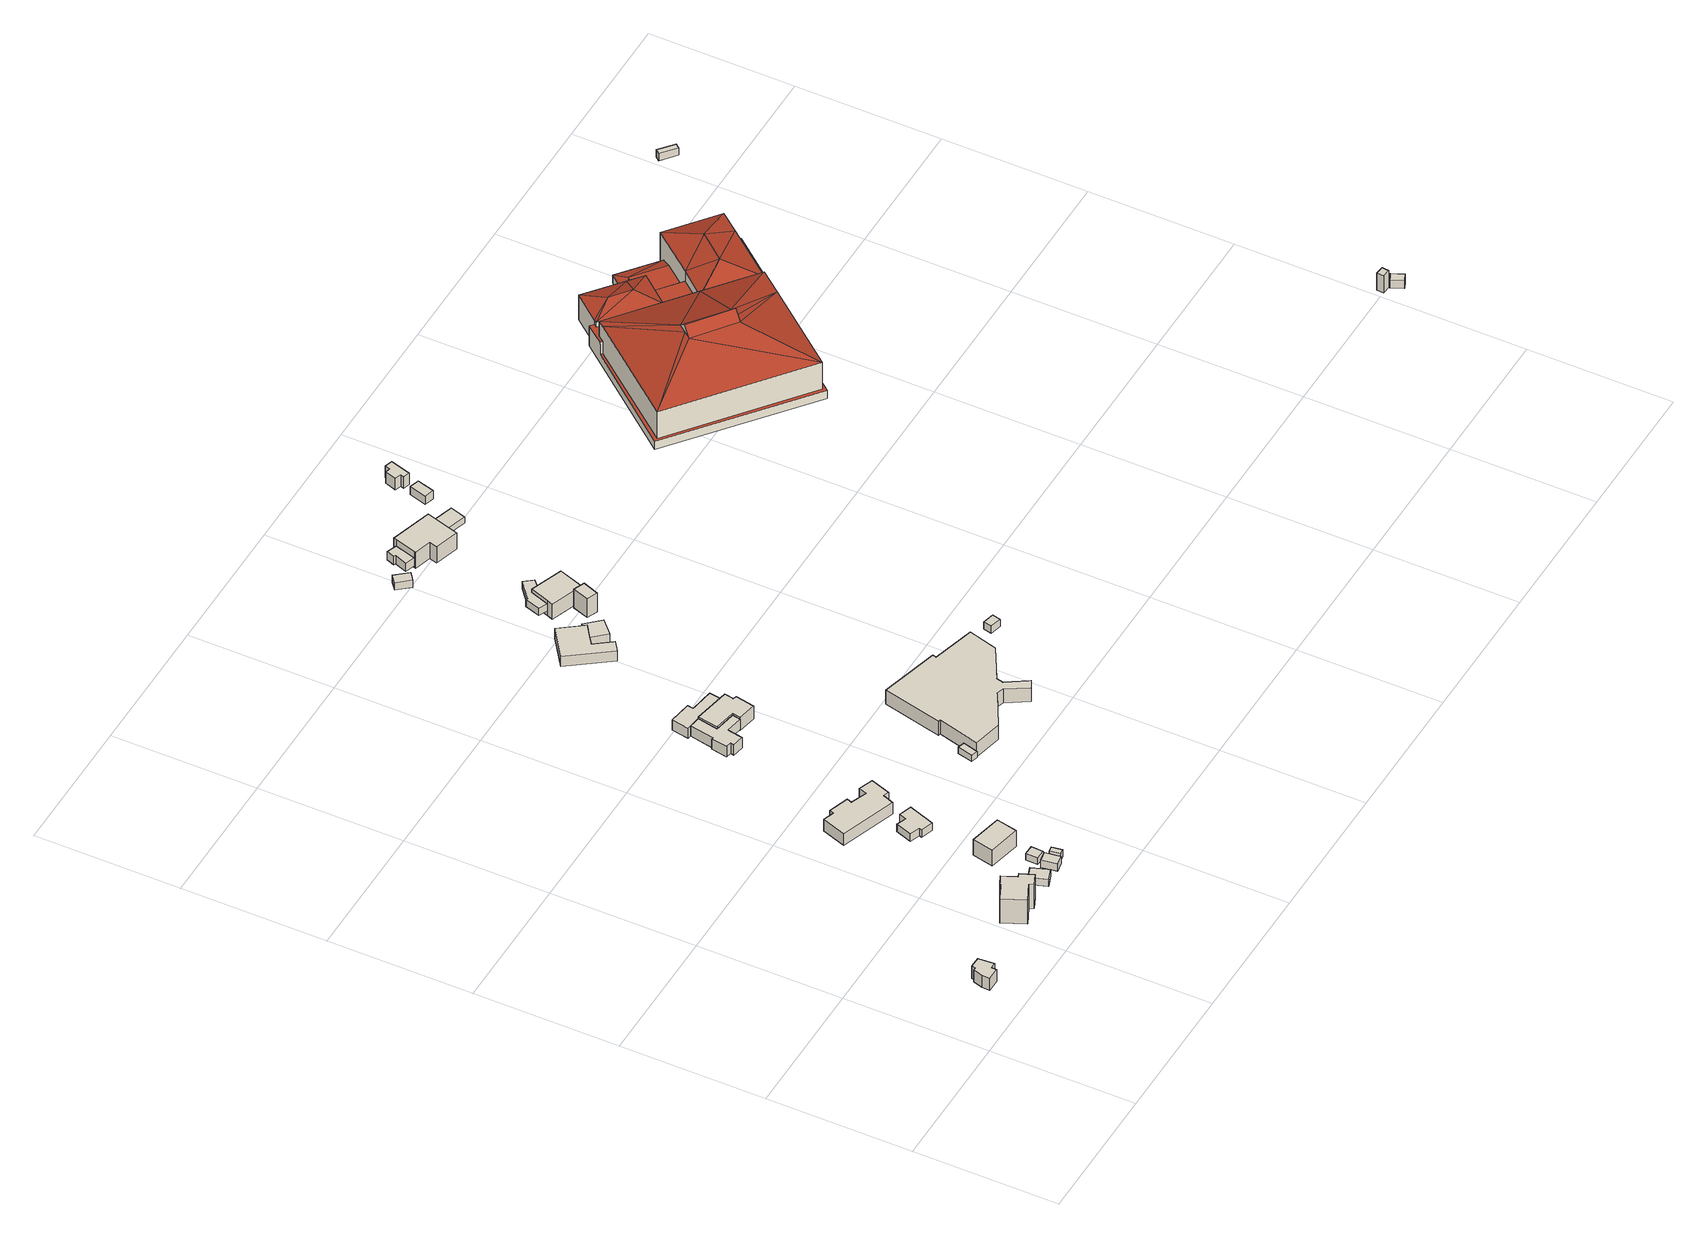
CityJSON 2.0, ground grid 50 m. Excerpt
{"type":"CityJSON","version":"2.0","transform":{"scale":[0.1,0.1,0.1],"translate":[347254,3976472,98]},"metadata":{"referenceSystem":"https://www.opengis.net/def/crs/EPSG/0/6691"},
"CityObjects":{
"building1":{"type":"Building","attributes":{"measuredHeight":5.5},"geometry":[{"type":"Solid","lod":"1","boundaries":[[[[0,1,2,3,4,5,6,7,8]],[[7,9,10,8]],[[6,11,9,7]],[[5,12,11,6]],[[4,13,12,5]],[[3,14,13,4]],[[2,15,14,3]],[[1,16,15,2]],[[0,17,16,1]],[[8,10,17,0]],[[9,11,12,13,14,15,16,17,10]]]]}]},
"building2":{"type":"Building","attributes":{"measuredHeight":10},"geometry":[{"type":"Solid","lod":"1","boundaries":[[[[18,19,20,21,22,23,24,25,26,27]],[[26,28,29,27]],[[25,30,28,26]],[[24,31,30,25]],[[23,32,31,24]],[[22,33,32,23]],[[21,34,33,22]],[[20,35,34,21]],[[19,36,35,20]],[[18,37,36,19]],[[27,29,37,18]],[[28,30,31,32,33,34,35,36,37,29]]]]}]},
"building3":{"type":"Building","attributes":{"measuredHeight":2.9},"geometry":[{"type":"Solid","lod":"1","boundaries":[[[[38,39,40,41]],[[40,42,43,41]],[[39,44,42,40]],[[38,45,44,39]],[[41,43,45,38]],[[42,44,45,43]]]]}]},
"building4":{"type":"Building","attributes":{"measuredHeight":3},"geometry":[{"type":"Solid","lod":"1","boundaries":[[[[46,47,48,49]],[[48,50,51,49]],[[47,52,50,48]],[[46,53,52,47]],[[49,51,53,46]],[[50,52,53,51]]]]}]},
"building5":{"type":"Building","attributes":{"measuredHeight":2.8},"geometry":[{"type":"Solid","lod":"1","boundaries":[[[[54,55,56,57]],[[56,58,59,57]],[[55,60,58,56]],[[54,61,60,55]],[[57,59,61,54]],[[58,60,61,59]]]]}]},
"building6":{"type":"Building","attributes":{"measuredHeight":7.8},"geometry":[{"type":"Solid","lod":"1","boundaries":[[[[62,63,64,65]],[[64,66,67,65]],[[63,68,66,64]],[[62,69,68,63]],[[65,67,69,62]],[[66,68,69,67]]]]}]},
"building7":{"type":"Building","attributes":{"measuredHeight":3},"geometry":[{"type":"Solid","lod":"1","boundaries":[[[[70,71,72,73]],[[72,74,75,73]],[[71,76,74,72]],[[70,77,76,71]],[[73,75,77,70]],[[74,76,77,75]]]]}]},
"building8":{"type":"Building","attributes":{"measuredHeight":3.1},"geometry":[{"type":"Solid","lod":"1","boundaries":[[[[78,79,80,81,82,83,84,85]],[[84,86,87,85]],[[83,88,86,84]],[[82,89,88,83]],[[81,90,89,82]],[[80,91,90,81]],[[79,92,91,80]],[[78,93,92,79]],[[85,87,93,78]],[[86,88,89,90,91,92,93,87]]]]}]},
"building9":{"type":"Building","attributes":{"measuredHeight":6.1},"geometry":[{"type":"Solid","lod":"1","boundaries":[[[[94,95,96,97,98,99,100,101,102,103,104,105]],[[104,106,107,105]],[[103,108,106,104]],[[102,109,108,103]],[[101,110,109,102]],[[100,111,110,101]],[[99,112,111,100]],[[98,113,112,99]],[[97,114,113,98]],[[96,115,114,97]],[[95,116,115,96]],[[94,117,116,95]],[[105,107,117,94]],[[106,108,109,110,111,112,113,114,115,116,117,107]]]]}]},
"building10":{"type":"Building","attributes":{"measuredHeight":5.3},"geometry":[{"type":"Solid","lod":"1","boundaries":[[[[118,119,120,121,122,123,124,125,126,127,128,129]],[[128,130,131,129]],[[127,132,130,128]],[[126,133,132,127]],[[125,134,133,126]],[[124,135,134,125]],[[123,136,135,124]],[[122,137,136,123]],[[121,138,137,122]],[[120,139,138,121]],[[119,140,139,120]],[[118,141,140,119]],[[129,131,141,118]],[[130,132,133,134,135,136,137,138,139,140,141,131]]]]}]},
"building11":{"type":"Building","attributes":{"measuredHeight":7.3},"geometry":[{"type":"Solid","lod":"1","boundaries":[[[[142,143,144,145,146,147,148,149]],[[148,150,151,149]],[[147,152,150,148]],[[146,153,152,147]],[[145,154,153,146]],[[144,155,154,145]],[[143,156,155,144]],[[142,157,156,143]],[[149,151,157,142]],[[150,152,153,154,155,156,157,151]]]]}]},
"building12":{"type":"Building","attributes":{"measuredHeight":5.4},"geometry":[{"type":"Solid","lod":"1","boundaries":[[[[158,159,160,161,162,163]],[[162,164,165,163]],[[161,166,164,162]],[[160,167,166,161]],[[159,168,167,160]],[[158,169,168,159]],[[163,165,169,158]],[[164,166,167,168,169,165]]]]}]},
"building13":{"type":"Building","attributes":{"measuredHeight":2.6},"geometry":[{"type":"Solid","lod":"1","boundaries":[[[[170,171,172,173]],[[172,174,175,173]],[[171,176,174,172]],[[170,177,176,171]],[[173,175,177,170]],[[174,176,177,175]]]]}]},
"building14":{"type":"Building","attributes":{"measuredHeight":4.1},"geometry":[{"type":"Solid","lod":"1","boundaries":[[[[178,179,180,181,182,183,184,185]],[[184,186,187,185]],[[183,188,186,184]],[[182,189,188,183]],[[181,190,189,182]],[[180,191,190,181]],[[179,192,191,180]],[[178,193,192,179]],[[185,187,193,178]],[[186,188,189,190,191,192,193,187]]]]}]},
"building15":{"type":"Building","attributes":{"measuredHeight":7.8},"geometry":[{"type":"Solid","lod":"1","boundaries":[[[[194,195,196,197,198,199,200,201,202,203,204,205,206,207,208]],[[207,209,210,208]],[[206,211,209,207]],[[205,212,211,206]],[[204,213,212,205]],[[203,214,213,204]],[[202,215,214,203]],[[201,216,215,202]],[[200,217,216,201]],[[199,218,217,200]],[[198,219,218,199]],[[197,220,219,198]],[[196,221,220,197]],[[195,222,221,196]],[[194,223,222,195]],[[208,210,223,194]],[[209,211,212,213,214,215,216,217,218,219,220,221,222,223,210]]]]}]},
"building16":{"type":"Building","attributes":{"measuredHeight":3.8},"geometry":[{"type":"Solid","lod":"1","boundaries":[[[[224,225,226,227,228,229]],[[228,230,231,229]],[[227,232,230,228]],[[226,233,232,227]],[[225,234,233,226]],[[224,235,234,225]],[[229,231,235,224]],[[230,232,233,234,235,231]]]]}]},
"building17":{"type":"Building","attributes":{"measuredHeight":2.9},"geometry":[{"type":"Solid","lod":"1","boundaries":[[[[236,237,238,239,240,241,242,243]],[[242,244,245,243]],[[241,246,244,242]],[[240,247,246,241]],[[239,248,247,240]],[[238,249,248,239]],[[237,250,249,238]],[[236,251,250,237]],[[243,245,251,236]],[[244,246,247,248,249,250,251,245]]]]}]},
"building18":{"type":"Building","attributes":{"measuredHeight":7.8},"geometry":[{"type":"Solid","lod":"1","boundaries":[[[[252,253,254,255]],[[254,256,257,255]],[[253,258,256,254]],[[252,259,258,253]],[[255,257,259,252]],[[256,258,259,257]]]]}]},
"building19":{"type":"Building","attributes":{"measuredHeight":3},"geometry":[{"type":"Solid","lod":"1","boundaries":[[[[260,261,262,263]],[[262,264,265,263]],[[261,266,264,262]],[[260,267,266,261]],[[263,265,267,260]],[[264,266,267,265]]]]}]},
"building20":{"type":"Building","attributes":{"measuredHeight":7.5},"geometry":[{"type":"Solid","lod":"1","boundaries":[[[[268,269,270,271,272,273]],[[272,274,275,273]],[[271,276,274,272]],[[270,277,276,271]],[[269,278,277,270]],[[268,279,278,269]],[[273,275,279,268]],[[274,276,277,278,279,275]]]]}]},
"building21":{"type":"Building","attributes":{"measuredHeight":3.5},"geometry":[{"type":"Solid","lod":"1","boundaries":[[[[280,281,282,283,284,285]],[[284,286,287,285]],[[283,288,286,284]],[[282,289,288,283]],[[281,290,289,282]],[[280,291,290,281]],[[285,287,291,280]],[[286,288,289,290,291,287]]]]}]},
"building22":{"type":"Building","attributes":{"measuredHeight":3},"geometry":[{"type":"Solid","lod":"1","boundaries":[[[[292,293,294,295]],[[294,296,297,295]],[[293,298,296,294]],[[292,299,298,293]],[[295,297,299,292]],[[296,298,299,297]]]]}]},
"building23":{"type":"Building","attributes":{"measuredHeight":9.2},"geometry":[{"type":"Solid","lod":"1","boundaries":[[[[300,301,302,303,304,305,306,307]],[[306,308,309,307]],[[305,310,308,306]],[[304,311,310,305]],[[303,312,311,304]],[[302,313,312,303]],[[301,314,313,302]],[[300,315,314,301]],[[307,309,315,300]],[[308,310,311,312,313,314,315,309]]]]}]},
"building24":{"type":"Building","attributes":{"measuredHeight":2.5},"geometry":[{"type":"Solid","lod":"1","boundaries":[[[[316,317,318,319]],[[318,320,321,319]],[[317,322,320,318]],[[316,323,322,317]],[[319,321,323,316]],[[320,322,323,321]]]]}]},
"building25":{"type":"Building","attributes":{"measuredHeight":3.4},"geometry":[{"type":"Solid","lod":"1","boundaries":[[[[324,325,326,327]],[[326,328,329,327]],[[325,330,328,326]],[[324,331,330,325]],[[327,329,331,324]],[[328,330,331,329]]]]}]},
"building26":{"type":"Building","attributes":{"measuredHeight":4.6},"geometry":[{"type":"Solid","lod":"1","boundaries":[[[[332,333,334,335,336,337,338,339]],[[338,340,341,339]],[[337,342,340,338]],[[336,343,342,337]],[[335,344,343,336]],[[334,345,344,335]],[[333,346,345,334]],[[332,347,346,333]],[[339,341,347,332]],[[340,342,343,344,345,346,347,341]]]]}]},
"building27":{"type":"Building","attributes":{"name":"毛呂山総合公園体育館","measuredHeight":24.9},"geometry":[{"type":"MultiSurface","lod":"2","boundaries":[[[348,349,350,351,352,353,354,355,356,357,358,359,360,361,362,363,364,365]],[[366,367,368]],[[368,367,369]],[[370,371,366]],[[371,367,366]],[[372,371,370]],[[373,371,372]],[[369,367,373]],[[373,367,371]],[[374,375,376]],[[377,375,374]],[[378,379,377]],[[379,375,377]],[[380,379,378]],[[381,379,380]],[[376,375,381]],[[381,375,379]],[[382,383,384,385,386,387]],[[383,382,388]],[[383,388,389]],[[383,389,390]],[[383,390,384]],[[391,392,393]],[[394,395,392]],[[394,392,391]],[[396,393,397]],[[396,391,393]],[[398,397,399]],[[400,396,397]],[[400,397,398]],[[398,399,401]],[[402,401,403]],[[402,398,401]],[[402,403,395]],[[394,402,395]],[[404,405,391,396]],[[405,404,398,402]],[[406,407,408,409,410,411,412,413]],[[414,415,416,417,418,419,420,421,422,423]],[[424,425,426,427,428]],[[429,430,431,432]],[[356,355,368,369]],[[433,434,421,376,381,422]],[[386,435,436,387]],[[413,393,392,406]],[[416,415,408,407]],[[437,438,418,417]],[[427,426,412,411]],[[363,428,427,411,364]],[[348,365,410,409]],[[362,361,432,431,439]],[[419,366,368,355,354,388,382,387]],[[387,436,438,418,370,366,419]],[[376,421,434,435,386,385,374]],[[378,377,374,385,384,390,352,351]],[[350,440,423,380,378,351]],[[440,433,422,381,380,423]],[[354,353,389,388]],[[353,352,390,389]],[[372,370,418,438,437,417,403,401,399]],[[420,386,435,434,421]],[[434,433,422,421]],[[433,440,423,422]],[[349,414,423,440,350]],[[409,408,415,414,349,348]],[[407,437,417,416]],[[418,438,436,387,419]],[[386,420,419,387,436,435]],[[441,425,424,358,357]],[[441,412,426,425]],[[365,364,411,410]],[[361,360,429,432]],[[359,442,430,429,360]],[[439,431,430,442]],[[406,392,395,403,417,416,407]],[[369,373,372,399,397,393,413,412,441,357,356]],[[359,358,424,428,363,362,439,442]],[[394,391,405,402]],[[400,398,404,396]]],"semantics":{"surfaces":[{"type":"GroundSurface"},{"type":"RoofSurface"},{"type":"WallSurface"}],"values":[0,1,1,1,1,1,1,1,1,1,1,1,1,1,1,1,1,1,1,1,1,1,1,1,1,1,1,1,1,1,1,1,1,1,1,1,1,1,1,1,1,2,2,2,2,2,2,2,2,2,2,2,2,2,2,2,2,2,2,2,2,2,2,2,2,2,2,2,2,2,2,2,2,2,2,2,2,2,2]}}]},
"building28":{"type":"Building","attributes":{"measuredHeight":7},"geometry":[{"type":"Solid","lod":"1","boundaries":[[[[443,444,445,446]],[[445,447,448,446]],[[444,449,447,445]],[[443,450,449,444]],[[446,448,450,443]],[[447,449,450,448]]]]}]},
"building29":{"type":"Building","attributes":{"measuredHeight":3.3},"geometry":[{"type":"Solid","lod":"1","boundaries":[[[[451,452,453,454]],[[453,455,456,454]],[[452,457,455,453]],[[451,458,457,452]],[[454,456,458,451]],[[455,457,458,456]]]]}]},
"building30":{"type":"Building","attributes":{"measuredHeight":3},"geometry":[{"type":"Solid","lod":"1","boundaries":[[[[459,460,461,462]],[[461,463,464,462]],[[460,465,463,461]],[[459,466,465,460]],[[462,464,466,459]],[[463,465,466,464]]]]}]}
},
"vertices":[
[20,63,254],[30,63,254],[31,76,254],[70,75,254],[74,20,254],[54,19,254],[53,2,254],[9,2,254],[10,28,254],[9,2,304],[10,28,304],[53,2,304],[54,19,304],[74,20,304],[70,75,304],[31,76,304],[30,63,304],[20,63,304],
[441,191,152],[440,194,152],[474,210,152],[496,161,152],[508,166,152],[528,120,152],[487,102,152],[480,116,152],[418,88,152],[383,165,152],[418,88,252],[383,165,252],[480,116,252],[487,102,252],[528,120,252],[508,166,252],[496,161,252],[474,210,252],[440,194,252],[441,191,252],
[643,198,123],[665,139,123],[622,123,123],[600,183,123],[622,123,151],[600,183,151],[665,139,151],[643,198,151],
[754,207,88],[762,153,88],[727,147,88],[718,201,88],[727,147,118],[718,201,118],[762,153,118],[754,207,118],
[763,256,85],[761,215,85],[728,216,85],[729,257,85],[728,216,113],[729,257,113],[761,215,113],[763,256,113],
[772,312,82],[661,336,82],[677,409,82],[788,385,82],[677,409,147],[788,385,147],[661,336,147],[772,312,147],
[786,201,86],[792,164,86],[774,161,86],[768,198,86],[774,161,116],[768,198,116],[792,164,116],[786,201,116],
[746,659,84],[714,568,84],[672,583,84],[675,592,84],[640,605,84],[660,661,84],[693,649,84],[702,674,84],[693,649,115],[702,674,115],[660,661,115],[640,605,115],[675,592,115],[672,583,115],[714,568,115],[746,659,115],
[669,835,88],[663,818,88],[718,797,88],[728,825,88],[777,807,88],[753,738,88],[734,745,88],[719,706,88],[527,773,88],[556,857,88],[595,844,88],[600,859,88],[595,844,135],[600,859,135],[556,857,135],[527,773,135],[719,706,135],[734,745,135],[753,738,135],[777,807,135],[728,825,135],[718,797,135],[663,818,135],[669,835,135],
[789,1343,62],[865,1329,62],[859,1300,62],[800,1311,62],[790,1257,62],[750,1265,62],[753,1277,62],[733,1281,62],[743,1337,62],[748,1335,62],[764,1420,62],[803,1414,62],[764,1420,105],[803,1414,105],[748,1335,105],[743,1337,105],[733,1281,105],[753,1277,105],[750,1265,105],[790,1257,105],[800,1311,105],[859,1300,105],[865,1329,105],[789,1343,105],
[930,1390,59],[924,1358,59],[936,1355,59],[923,1288,59],[859,1300,59],[865,1329,59],[789,1343,59],[803,1414,59],[789,1343,112],[803,1414,112],[865,1329,112],[859,1300,112],[923,1288,112],[936,1355,112],[924,1358,112],[930,1390,112],
[917,1398,58],[755,1423,58],[765,1484,58],[843,1472,58],[840,1451,58],[923,1438,58],[840,1451,101],[923,1438,101],[843,1472,101],[765,1484,101],[755,1423,101],[917,1398,101],
[1102,664,56],[1088,612,56],[1065,618,56],[1078,671,56],[1065,618,82],[1078,671,82],[1088,612,82],[1102,664,82],
[959,1987,59],[1011,1916,59],[1018,1907,59],[980,1880,59],[949,1857,59],[993,1797,59],[958,1772,59],[857,1912,59],[958,1772,100],[857,1912,100],[993,1797,100],[949,1857,100],[980,1880,100],[1018,1907,100],[1011,1916,100],[959,1987,100],
[1375,913,54],[1371,900,54],[1518,860,54],[1490,760,54],[1372,694,54],[1367,670,54],[1413,598,54],[1385,582,54],[1340,654,54],[1316,663,54],[1191,593,54],[1093,615,54],[1131,761,54],[1122,761,54],[1171,967,54],[1122,761,112],[1171,967,112],[1131,761,112],[1093,615,112],[1191,593,112],[1316,663,112],[1340,654,112],[1385,582,112],[1413,598,112],[1367,670,112],[1372,694,112],[1490,760,112],[1518,860,112],[1371,900,112],[1375,913,112],
[980,1880,57],[1018,1907,57],[1011,1916,57],[1024,1928,57],[1071,1877,57],[1024,1832,57],[1071,1877,90],[1024,1832,90],[1024,1928,90],[1011,1916,90],[1018,1907,90],[980,1880,90],
[1104,2173,64],[1127,2143,64],[1098,2116,64],[1074,2125,64],[1051,2060,64],[1020,2073,64],[1038,2126,64],[1043,2123,64],[1038,2126,93],[1043,2123,93],[1020,2073,93],[1051,2060,93],[1074,2125,93],[1098,2116,93],[1127,2143,93],[1104,2173,93],
[1155,1989,45],[1135,1934,45],[1098,1948,45],[1118,2004,45],[1098,1948,123],[1118,2004,123],[1135,1934,123],[1155,1989,123],
[962,2542,46],[998,2499,46],[971,2477,46],[935,2520,46],[971,2477,76],[935,2520,76],[998,2499,76],[962,2542,76],
[1186,2084,45],[1156,1998,45],[1043,2038,45],[1051,2060,45],[1074,2125,45],[1098,2116,45],[1074,2125,107],[1098,2116,107],[1051,2060,107],[1043,2038,107],[1156,1998,107],[1186,2084,107],
[1082,2592,41],[1061,2519,41],[1027,2531,41],[1043,2574,41],[1037,2577,41],[1047,2605,41],[1037,2577,75],[1047,2605,75],[1043,2574,75],[1027,2531,75],[1061,2519,75],[1082,2592,75],
[1641,849,55],[1634,820,55],[1595,829,55],[1601,858,55],[1595,829,85],[1601,858,85],[1634,820,85],[1641,849,85],
[1228,2559,34],[1194,2444,34],[1110,2469,34],[1118,2497,34],[1060,2514,34],[1061,2519,34],[1082,2592,34],[1085,2602,34],[1082,2592,101],[1085,2602,101],[1061,2519,101],[1060,2514,101],[1118,2497,101],[1110,2469,101],[1194,2444,101],[1228,2559,101],
[1336,2537,20],[1319,2483,20],[1242,2507,20],[1258,2561,20],[1242,2507,46],[1258,2561,46],[1319,2483,46],[1336,2537,46],
[1391,2679,16],[1374,2619,16],[1340,2629,16],[1358,2689,16],[1340,2629,50],[1358,2689,50],[1374,2619,50],[1391,2679,50],
[1422,2786,11],[1401,2715,11],[1378,2722,11],[1381,2734,11],[1360,2741,11],[1373,2781,11],[1390,2776,11],[1395,2794,11],[1390,2776,58],[1395,2794,58],[1373,2781,58],[1360,2741,58],[1381,2734,58],[1378,2722,58],[1401,2715,58],[1422,2786,58],
[1885,2131,9],[2199,2519,9],[2212,2508,9],[2287,2601,9],[2410,2502,9],[2477,2585,9],[2608,2479,9],[2624,2500,9],[2788,2369,9],[2735,2302,9],[2751,2289,9],[2618,2123,9],[2630,2113,9],[2573,2043,9],[2561,2053,9],[2552,2043,9],[2547,2047,9],[2327,1774,9],[2508,2354,133],[2642,2358,173],[2624,2500,133],[2788,2369,133],[2433,2262,133],[2567,2266,173],[2598,2130,133],[2735,2302,133],[2458,2462,109],[2363,2453,134],[2375,2360,109],[2410,2502,109],[2287,2601,109],[2295,2507,134],[2212,2508,109],[2204,2498,109],[2585,2450,51],[2481,2533,51],[2438,2479,51],[2458,2462,51],[2425,2421,51],[2508,2354,51],[2608,2479,41],[2477,2585,41],[2410,2502,41],[2162,2158,227],[1899,2130,153],[2325,1789,153],[2181,2183,227],[2156,2451,153],[2297,2055,227],[2537,2054,153],[2335,2105,227],[2598,2130,153],[2316,2080,227],[2433,2262,153],[2201,2209,227],[2172,2471,153],[2316,2080,257],[2181,2183,257],[1899,2130,42],[2156,2451,42],[2149,2456,42],[1885,2131,42],[2327,1774,42],[2547,2047,42],[2537,2054,42],[2325,1789,42],[2199,2519,91],[2149,2456,91],[2156,2451,91],[2172,2471,91],[2433,2262,91],[2508,2354,91],[2425,2421,91],[2375,2360,91],[2204,2498,91],[2212,2508,91],[2751,2289,95],[2735,2302,95],[2537,2054,95],[2547,2047,95],[2552,2043,95],[2630,2113,50],[2618,2123,50],[2561,2053,50],[2573,2043,50],[2204,2498,42],[2375,2360,42],[2425,2421,42],[2508,2354,42],[2172,2471,42],[2433,2262,42],[2561,2053,42],[2212,2508,42],[2735,2302,42],[2618,2123,42],
[3190,332,393],[3187,307,393],[3158,310,393],[3161,335,393],[3158,310,463],[3161,335,463],[3187,307,463],[3190,332,463],
[3210,314,396],[3229,273,396],[3203,261,396],[3184,302,396],[3203,261,430],[3184,302,430],[3229,273,430],[3210,314,430],
[3080,2684,10],[3068,2670,10],[3018,2712,10],[3030,2726,10],[3018,2712,40],[3030,2726,40],[3068,2670,40],[3080,2684,40]
]}
